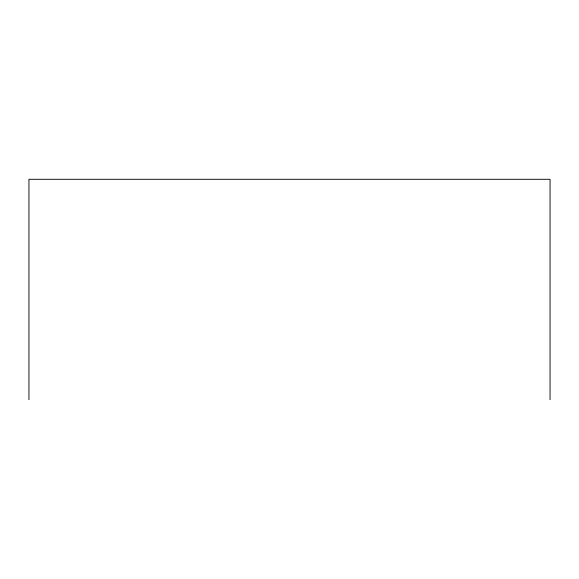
<?xml version="1.0" encoding="UTF-8"?>
<svg xmlns="http://www.w3.org/2000/svg" width="579" height="579" viewBox="0 0 579 579"><rect width="100%" height="100%" fill="white"/><g stroke="black" fill="none" stroke-linecap="round" stroke-linejoin="round"><path stroke-width="0.87" d="M550.05 399.705L550.05 179.295L28.95 179.295L28.95 399.705"/></g></svg>
